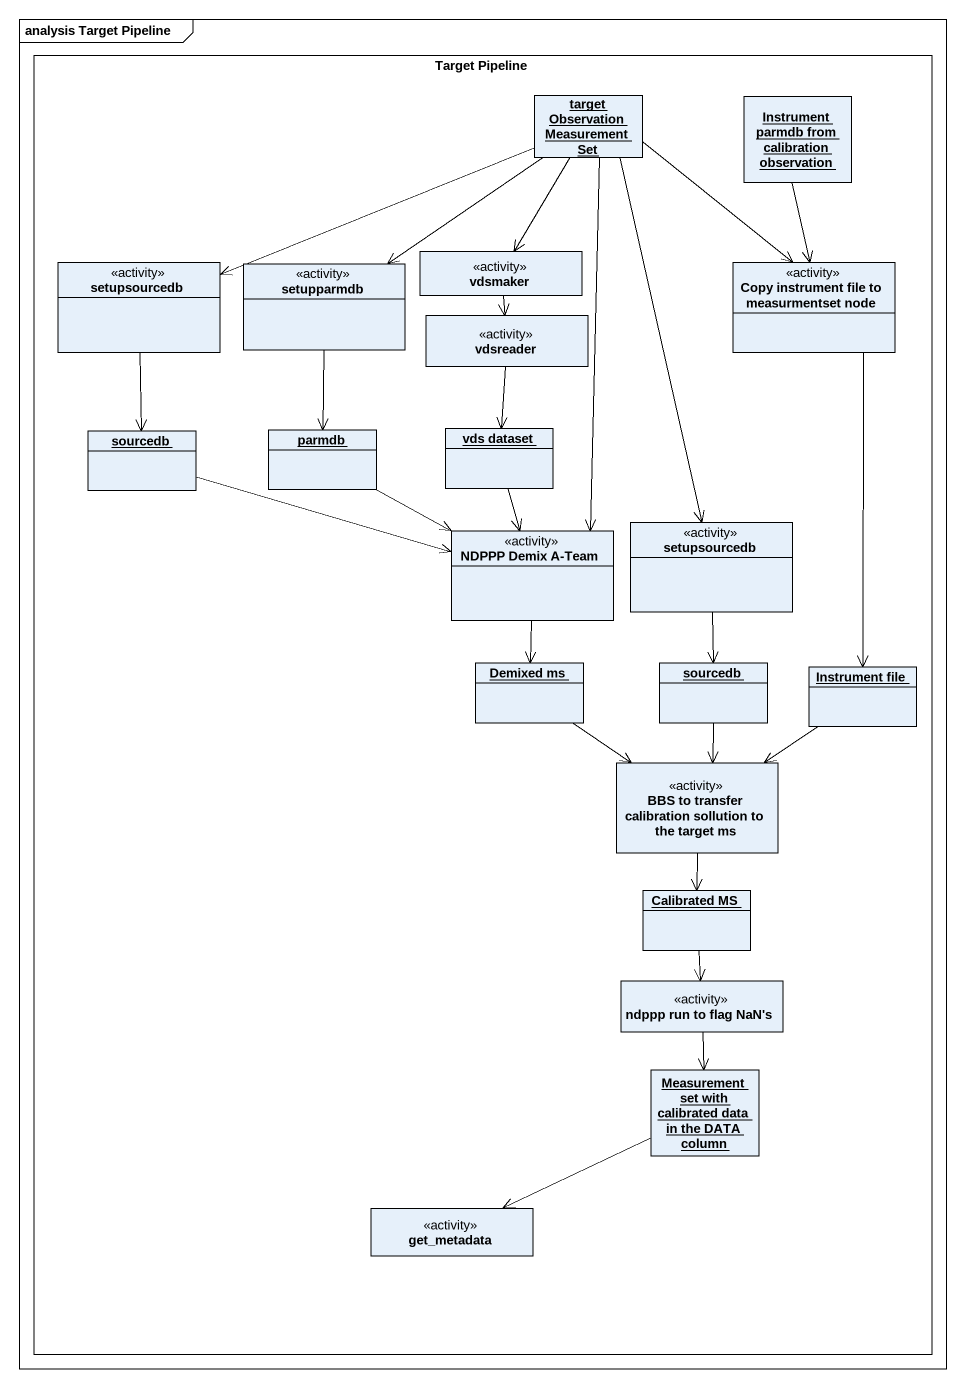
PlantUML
@startuml
mainframe analysis Target Pipeline
hide circle
hide empty members
rectangle "Target Pipeline" as Target_Pipeline {
  object "target Observation Measurement Set" as target_Observation
  object "Instrument parmdb from calibration observation" as Instrument_parmdb_from
  class setupsourcedb <<activity>>
  class setupparmdb <<activity>>
  class vdsmaker <<activity>>
  class "Copy instrument file to measurmentset node" as Copy_instrument_file_to <<activity>>
  class vdsreader <<activity>>
  object sourcedb
  object parmdb
  object "vds dataset" as vds_dataset
  class "NDPPP Demix A-Team" as NDPPP_Demix_A_Team <<activity>>
  class "setupsourcedb" as setupsourcedb_2 <<activity>>
  object "Demixed ms" as Demixed_ms
  object "sourcedb" as sourcedb_2
  object "Instrument file" as Instrument_file
  class "BBS to transfer calibration sollution to the target ms" as BBS_to_transfer_calibration <<activity>>
  object "Calibrated MS" as Calibrated_MS
  class "ndppp run to flag NaN's" as ndppp_run_to_flag_NaN_s <<activity>>
  object "Measurement set with calibrated data in the DATA column" as Measurement_set_with
  class get_metadata <<activity>>
}
target_Observation -left-> setupsourcedb
target_Observation --> setupparmdb
target_Observation --> vdsmaker
target_Observation --> Copy_instrument_file_to
target_Observation --> NDPPP_Demix_A_Team
target_Observation --> setupsourcedb_2
Instrument_parmdb_from --> Copy_instrument_file_to
setupsourcedb --> sourcedb
setupparmdb --> parmdb
vdsmaker --> vdsreader
Copy_instrument_file_to --> Instrument_file
vdsreader --> vds_dataset
sourcedb -right-> NDPPP_Demix_A_Team
parmdb -right-> NDPPP_Demix_A_Team
vds_dataset --> NDPPP_Demix_A_Team
NDPPP_Demix_A_Team --> Demixed_ms
setupsourcedb_2 --> sourcedb_2
Demixed_ms --> BBS_to_transfer_calibration
sourcedb_2 --> BBS_to_transfer_calibration
Instrument_file --> BBS_to_transfer_calibration
BBS_to_transfer_calibration --> Calibrated_MS
Calibrated_MS --> ndppp_run_to_flag_NaN_s
ndppp_run_to_flag_NaN_s --> Measurement_set_with
Measurement_set_with -left-> get_metadata
@enduml
